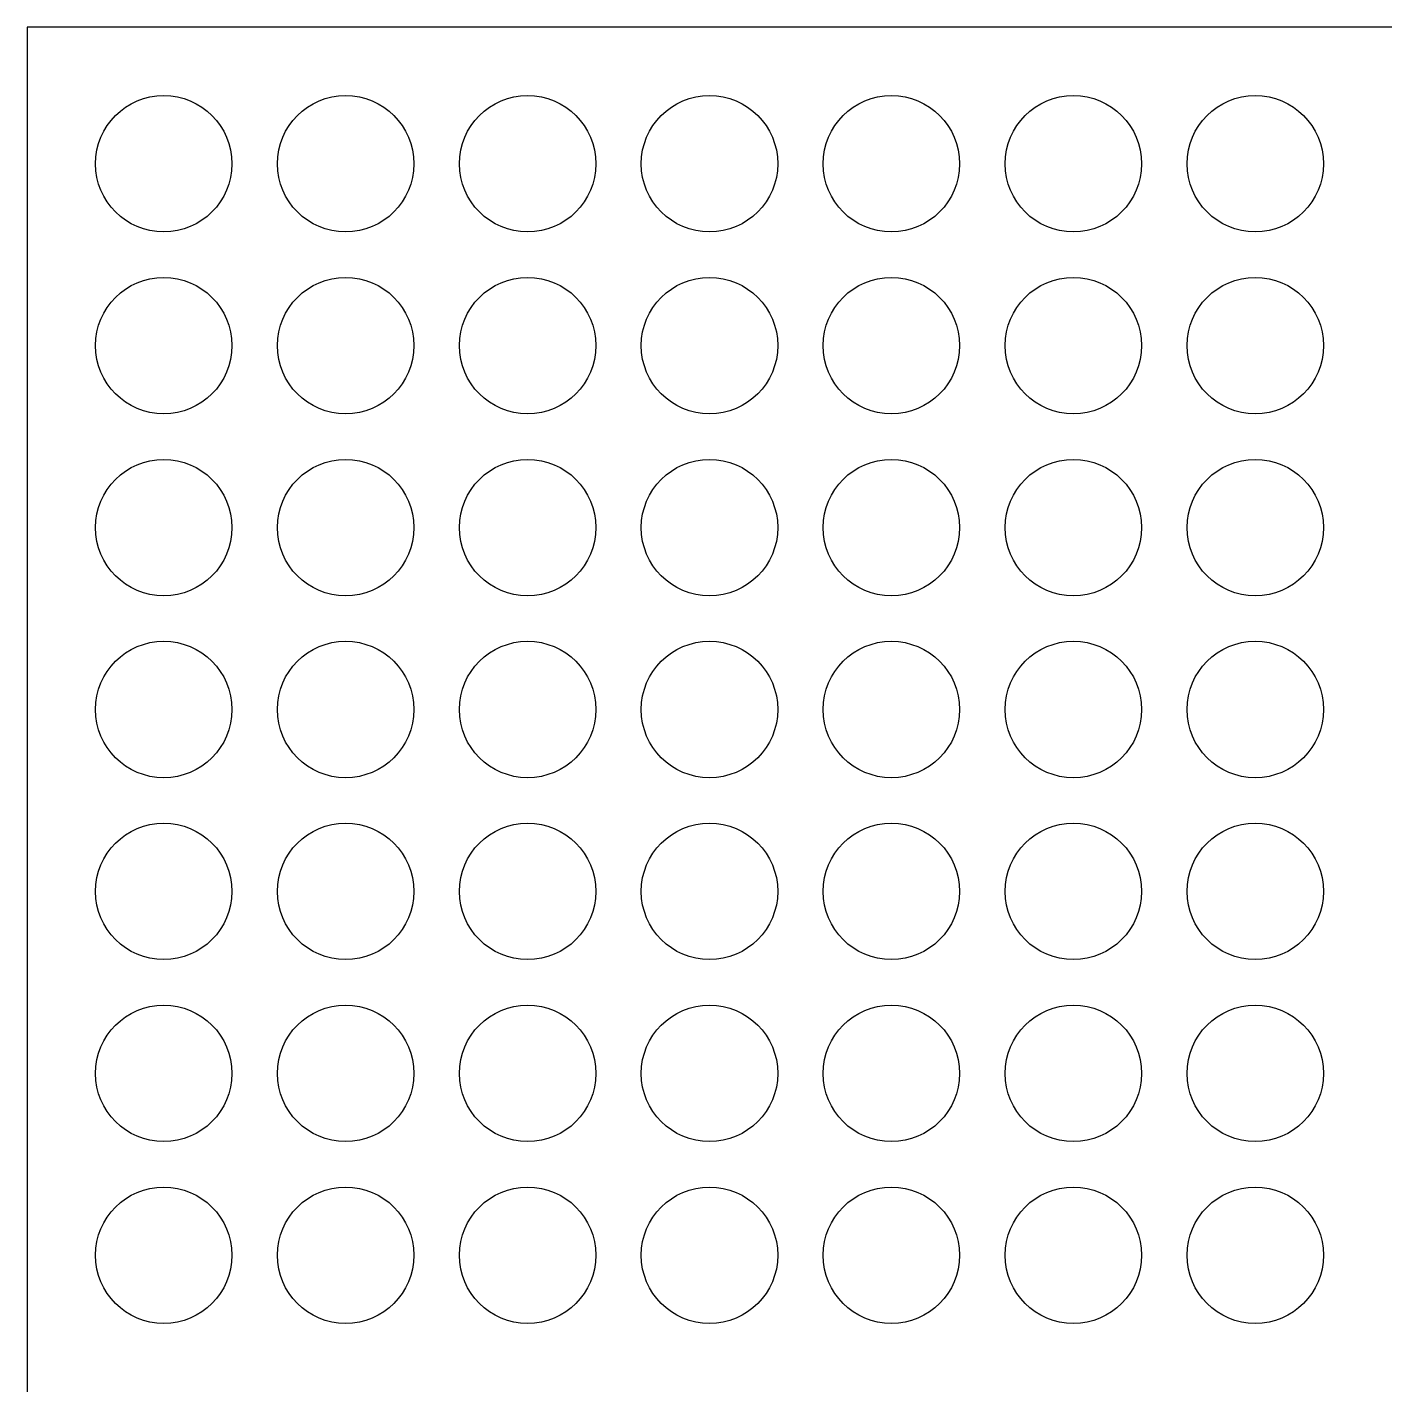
# Model space of a CAD drawing. Header units: millimetres. Extents: x 0 to 100, y 0 to 100.
import ezdxf

# ---------------------------------------------------------------- set-up
doc = ezdxf.new("R2010")
doc.units = ezdxf.units.MM
doc.layers.get('0').update_dxf_attribs({"linetype": 'CONTINUOUS'})

msp = doc.modelspace()

# ---------------------------------------------------------------- linework, layer by layer
for p, q in [((100, 100), (0, 100)), ((0, 100), (0, 0))]:
    msp.add_line(p, q)
for centre in [(10, 90), (23.33, 90), (36.67, 90), (50, 90), (63.33, 90), (76.67, 90), (90, 90), (10, 76.67), (23.33, 76.67), (36.67, 76.67), (50, 76.67), (63.33, 76.67), (76.67, 76.67), (90, 76.67), (10, 63.33), (23.33, 63.33), (36.67, 63.33), (50, 63.33), (63.33, 63.33), (76.67, 63.33), (90, 63.33), (10, 50), (23.33, 50), (36.67, 50), (50, 50), (63.33, 50), (76.67, 50), (90, 50), (10, 36.67), (23.33, 36.67), (36.67, 36.67), (50, 36.67), (63.33, 36.67), (76.67, 36.67), (90, 36.67), (10, 23.33), (23.33, 23.33), (36.67, 23.33), (50, 23.33), (63.33, 23.33), (76.67, 23.33), (90, 23.33), (10, 10), (23.33, 10), (36.67, 10), (50, 10), (63.33, 10), (76.67, 10), (90, 10)]:
    msp.add_circle(centre, 5)

doc.saveas('drawing.dxf')
